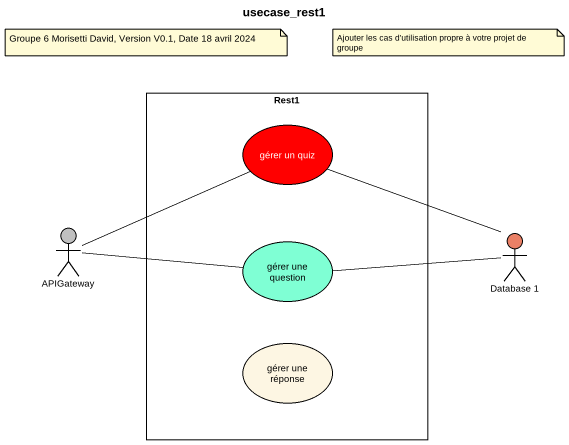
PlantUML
@startuml
title usecase_rest1
rectangle Rest1 {
  usecase "gérer un quiz" as gérer_un_quiz #FF0000
  usecase "gérer une question" as gérer_une_question #7FFFD4
  usecase "gérer une réponse" as gérer_une_réponse
}
actor APIGateway #C0C0C0
actor "Database 1" as Database_1 #EA8066
APIGateway -right- gérer_un_quiz
APIGateway -right- gérer_une_question
Database_1 -left- gérer_un_quiz
Database_1 -left- gérer_une_question
note as N1
  Groupe 6 Morisetti David, Version V0.1, Date 18 avril 2024
end note
note as N2
  Ajouter les cas d'utilisation propre à votre projet de groupe
end note
@enduml
